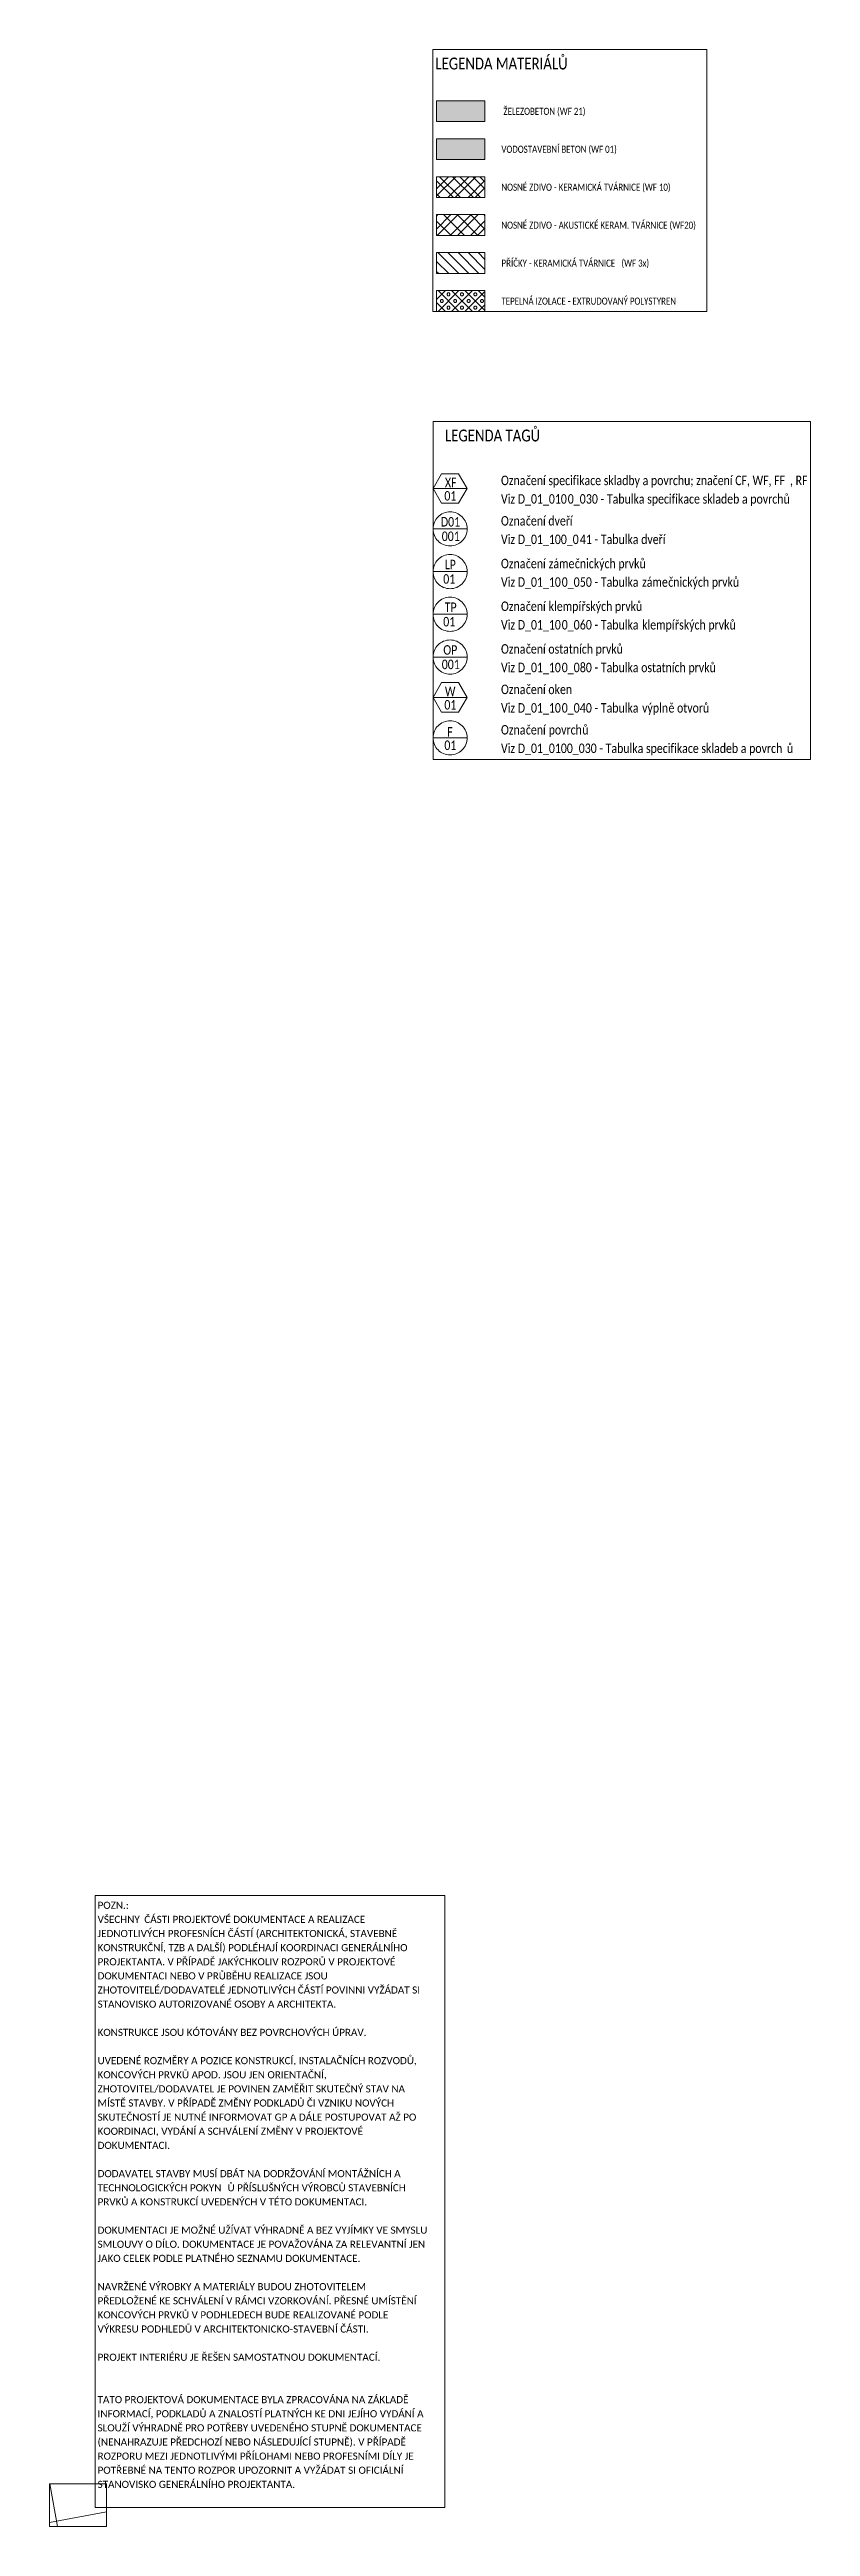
# Paper-space layout 'Layout1' of a CAD drawing. Header units: millimetres. Extents: x 0 to 160, y 0 to 522.
# The model-space entities are those that its viewports show. They can reach past a viewport. Long polylines and large blocks are cut down to what shows.
import ezdxf

# ---------------------------------------------------------------- set-up
doc = ezdxf.new("R2010")
doc.units = ezdxf.units.MM
doc.linetypes.add('HA_DashDot_10mm-S3mm', pattern=[1000, 400, -300, 0, -300])
for name, color, linetype, lineweight in [('A-____-____-DIMS', 9, 'Continuous', 5), ('A-____-____-DIMS-100', 9, 'Continuous', 5), ('A-DETL-____-THIN', 9, 'Continuous', 9), ('A-DETL-GENF-OTLN', 9, 'Continuous', 9), ('G-____-____-TEXT', 9, 'Continuous', 5), ('S-GRID-____-OTLN', 9, 'Continuous', 5)]:
    doc.layers.add(name, color=color, linetype=linetype, lineweight=lineweight)
doc.layers.add('G-____-____-NPLT', color=9, linetype='Continuous', plot=False)
doc.styles.add('Arial_2', font='arial.ttf', dxfattribs={"height": 150})
doc.styles.add('Calibri', font='calibri.ttf', dxfattribs={"width": 0.8, "height": 250})
doc.styles.add('Calibri_1', font='calibri.ttf', dxfattribs={"width": 0.8, "height": 150})
doc.styles.add('Calibri_2', font='calibri.ttf', dxfattribs={"height": 75})
doc.styles.add('Calibri_3', font='calibri.ttf', dxfattribs={"width": 0.8, "height": 100})
doc.styles.add('Calibri_4', font='calibri.ttf', dxfattribs={"width": 0.8, "height": 125})
doc.dimstyles.new('Inner_Dimensions_3', dxfattribs={"dimscale": 304.8, "dimtxt": 153.03891, "dimasz": 0.656168, "dimexe": 0.492126, "dimexo": 0.0625, "dimgap": 0.065617, "dimtad": 1, "dimdec": 0, "dimzin": 0, "dimdsep": 46, "dimtxsty": 'Arial_2', "dimblk1": 'OBLIQUE', "dimblk2": 'OBLIQUE', "dimsah": 1, "dimcen": 0.09, "dimdle": 0.492126, "dimazin": 0, "dimtfac": 1, "dimtdec": 4, "dimtix": 1, "dimtmove": 0, "dimatfit": 3, "dimfxl": 0.492126, "dimfxlon": 1, "dimtvp": 1, "dimtolj": 1, "dimtzin": 0, "dimlwd": 9, "dimlwe": 9, "dimarcsym": 2})

# ---------------------------------------------------------------- blocks, each defined once
blk = doc.blocks.new('DIMBLOCK550-1PP_GARAZ')
at = {"layer": 'A-____-____-DIMS-100', "lineweight": 9}
for p, q in [((21562.44, 2674.79), (21616.74, 2379.75)), ((21589.59, 2527.27), (21562.44, 2674.79)), ((21589.59, 2527.27), (21669.84, 2643.72)), ((-145.9, -1472.56), (21737.11, 2554.42)), ((21589.59, 2527.27), (21509.34, 2410.82)), ((-25.52, -1297.89), (28.77, -1592.94)), ((1.62, -1445.41), (-25.52, -1297.89)), ((1.62, -1445.41), (81.87, -1328.97)), ((1.62, -1445.41), (-78.63, -1561.86))]:
    blk.add_line(p, q, dxfattribs=at)
at = {"layer": 'A-____-____-DIMS-100', "color": 0, "lineweight": 9, "insert": (10473.09, 699.92), "char_height": 150, "width": 692.2068, "attachment_point": 1, "rotation": 10.42709, "line_spacing_factor": 0.941778, "style": 'Arial_2'}
blk.add_mtext('21950', dxfattribs=at)
blk = doc.blocks.new('_Oblique')
at = {"color": 0, "linetype": 'ByBlock', "lineweight": -2}
blk.add_line((-0.5, -0.5), (0.5, 0.5), dxfattribs=at)

msp = doc.modelspace()

# ---------------------------------------------------------------- hatches: boundary and pattern name
at = {"layer": 'A-DETL-GENF-OTLN'}
for points in [[(31911.65, 1755.12), (31911.65, 2195.12), (30891.65, 2195.12), (30891.65, 1755.12)], [(31911.65, 955.12), (31911.65, 1395.12), (30891.65, 1395.12), (30891.65, 955.12)]]:
    msp.add_hatch(color=254, dxfattribs=at).paths.add_polyline_path(points)
at = {"layer": 'A-DETL-GENF-OTLN', "lineweight": 5}
h = msp.add_hatch(dxfattribs=at)
h.set_pattern_fill('FP_8', style=0, pattern_type=2)
h.set_pattern_definition([(45, (28005.7, 0), (-212.132, 212.132), []), (45, (28155.7, 0), (-212.132, 212.132), []), (315, (28005.7, 0), (212.132, 212.132), []), (315, (28155.7, 0), (212.132, 212.132), [])])
h.paths.add_polyline_path([(31911.65, 155.12), (31911.65, 595.12), (30891.65, 595.12), (30891.65, 155.12)])
h = msp.add_hatch(dxfattribs=at)
h.set_pattern_fill('FP_1', style=0, pattern_type=2)
h.set_pattern_definition([(45, (28005.7, 0), (-212.132, 212.132), []), (45, (28155.7, 0), (-212.132, 212.132), []), (315, (28005.71, 0), (141.421, 141.421), [])])
h.paths.add_polyline_path([(31911.65, -644.88), (31911.65, -204.88), (30891.65, -204.88), (30891.65, -644.88)])
h = msp.add_hatch(dxfattribs=at)
h.set_pattern_fill('FP_2', style=0, pattern_type=2)
h.set_pattern_definition([(135, (28005.71, 0), (-106.066, -106.066), [])])
h.paths.add_polyline_path([(31911.65, -1444.88), (31911.65, -1004.88), (30891.65, -1004.88), (30891.65, -1444.88)])
h = msp.add_hatch(dxfattribs=at)
h.set_pattern_fill('FP_9', style=0, pattern_type=2)
h.set_pattern_definition([(45, (28076.43, 0), (-141.421, 141.421), []), (0, (28301.77, 66.24), (141.421, 141.421), [25, -257.843]), (45, (28326.77, 66.24), (-141.421, 141.421), [25, -175]), (90, (28344.45, 83.92), (-141.421, 141.421), [25, -257.843]), (135, (28344.45, 108.92), (-141.421, -141.421), [25, -175]), (0, (28301.77, 126.6), (141.421, 141.421), [25, -257.843]), (45, (28284.1, 108.92), (-141.421, 141.421), [25, -175]), (90, (28284.09, 83.92), (-141.421, 141.421), [25, -257.843]), (135, (28301.77, 66.24), (-141.421, -141.421), [25, -175]), (135, (28269.27, 0), (-141.421, -141.421), [])])
h.paths.add_polyline_path([(31911.65, -2244.88), (31911.65, -1804.88), (30891.65, -1804.88), (30891.65, -2244.88)])

# ---------------------------------------------------------------- linework, layer by layer
at = {"layer": 'A-DETL-____-THIN'}
for p, q in [((31911.65, 2195.12), (30891.65, 2195.12)), ((30891.65, 2195.12), (30891.65, 1755.12)), ((31911.65, 1755.12), (31911.65, 2195.12)), ((41122.96, 1950.55), (41032.96, 1794.67)), ((41122.96, 1950.55), (41302.96, 1950.55)), ((41302.96, 1950.55), (41392.96, 1794.67)), ((41392.96, 1794.67), (41032.96, 1794.67)), ((41122.96, 1638.78), (41032.96, 1794.67)), ((41302.96, 1638.78), (41392.96, 1794.67)), ((30891.65, 1755.12), (31911.65, 1755.12)), ((41122.96, 1638.78), (41302.96, 1638.78)), ((31911.65, 1395.12), (30891.65, 1395.12)), ((30891.65, 1395.12), (30891.65, 955.12)), ((31911.65, 955.12), (31911.65, 1395.12)), ((41392.96, 1368.78), (41032.96, 1368.78)), ((30891.65, 955.12), (31911.65, 955.12)), ((41392.96, 918.78), (41032.96, 918.78)), ((31911.65, 595.12), (30891.65, 595.12)), ((30891.65, 595.12), (30891.65, 155.12)), ((31911.65, 155.12), (31911.65, 595.12)), ((41392.96, 468.78), (41032.96, 468.78)), ((30891.65, 155.12), (31911.65, 155.12)), ((41392.96, 18.78), (41032.96, 18.78)), ((31911.65, -204.88), (30891.65, -204.88)), ((30891.65, -204.88), (30891.65, -644.88)), ((31911.65, -644.88), (31911.65, -204.88)), ((41122.96, -251.22), (41032.96, -407.1)), ((41122.96, -251.22), (41302.96, -251.22)), ((41302.96, -251.22), (41392.96, -407.1)), ((41392.96, -407.1), (41032.96, -407.1)), ((41122.96, -562.98), (41032.96, -407.1)), ((41302.96, -562.98), (41392.96, -407.1)), ((41122.96, -562.98), (41302.96, -562.98)), ((30891.65, -644.88), (31911.65, -644.88)), ((41392.96, -832.98), (41032.96, -832.98)), ((31911.65, -1004.88), (30891.65, -1004.88)), ((30891.65, -1004.88), (30891.65, -1444.88)), ((31911.65, -1444.88), (31911.65, -1004.88)), ((30891.65, -1444.88), (31911.65, -1444.88)), ((31911.65, -1804.88), (30891.65, -1804.88)), ((30891.65, -1804.88), (30891.65, -2244.88)), ((31911.65, -2244.88), (31911.65, -1804.88)), ((30891.65, -2244.88), (31911.65, -2244.88))]:
    msp.add_line(p, q, dxfattribs=at)
for centre in [(41212.96, 1368.78), (41212.96, 918.78), (41212.96, 468.78), (41212.96, 18.78), (41212.96, -832.98)]:
    msp.add_circle(centre, 180, dxfattribs=at)
at = {"layer": 'S-GRID-____-OTLN', "linetype": 'HA_DashDot_10mm-S3mm', "lineweight": 9}
for p, q in [((45.72, -248.46), (-2313.52, 12571.9)), ((24241.24, 4460.95), (-1554.06, -285.98))]:
    msp.add_line(p, q, dxfattribs=at)

# ---------------------------------------------------------------- texts
at = {"layer": 'G-____-____-TEXT', "color": 7, "lineweight": 9, "attachment_point": 1}
for s, insert, char_height, width, style in [('POZN.: ', (36977.39, 4523.23), 75, 448.945, 'Calibri_2'), ('VŠECHNY ', (36977.39, 4374.41), 75, 597.2572, 'Calibri_2'), ('ČÁSTI PROJEKTOVÉ DOKUMENTACE A REALIZACE ', (37470.17, 4374.41), 75, 2978.2691, 'Calibri_2'), ('JEDNOTLIVÝCH PROFESNÍCH ČÁSTÍ (ARCHITEKTONICKÁ, STAVEBNĚ ', (36977.39, 4225.58), 75, 4028.4797, 'Calibri_2'), ('KONSTRUKČNÍ, TZB A DALŠÍ) PODLÉHAJÍ KOORDINACI GENERÁLNÍHO ', (36977.39, 4076.75), 75, 4164.7666, 'Calibri_2'), ('PROJEKTANTA. V\xa0PŘÍPADĚ JAKÝCHKOLIV ROZPORŮ V\xa0PROJEKTOVÉ ', (36977.39, 3927.92), 75, 4004.4291, 'Calibri_2'), ('DOKUMENTACI NEBO V\xa0PRŮBĚHU REALIZACE JSOU ', (36977.39, 3779.09), 75, 3106.5391, 'Calibri_2'), ('ZHOTOVITELÉ/DODAVATELÉ JEDNOTLIVÝCH ČÁSTÍ POVINNI VYŽÁDAT SI ', (36977.39, 3630.27), 75, 4337.1294, 'Calibri_2'), ('STANOVISKO AUTORIZOVANÉ OSOBY A ARCHITEKTA.', (36977.39, 3481.44), 75, 3178.6909, 'Calibri_2'), ('KONSTRUKCE JSOU KÓTOVÁNY BEZ POVRCHOVÝCH ÚPRAV. ', (36977.39, 3183.78), 75, 3627.6359, 'Calibri_2'), ('Ů', (33453.79, 3104.74), 250, 243.713, 'Calibri'), ('LEGENDA MATERIÁL', (30866.17, 3104.74), 250, 3136.2015, 'Calibri'), ('UVEDENÉ ROZMĚRY A POZICE KONSTRUKCÍ, INSTALAČNÍCH ROZVODŮ, ', (36977.39, 2886.13), 75, 4293.0366, 'Calibri_2'), ('KONCOVÝCH PRVKŮ APOD. JSOU JEN ORIENTAČNÍ, ', (36977.39, 2737.3), 75, 3094.5138, 'Calibri_2'), ('ZHOTOVITEL/DODAVATEL JE POVINEN ZAMĚŘIT SKUTEČNÝ STAV NA ', (36977.39, 2588.47), 75, 4132.6991, 'Calibri_2'), ('MÍSTĚ STAVBY. V PŘÍPADĚ ZMĚNY PODKLADŮ ČI VZNIKU NOVÝCH ', (36977.39, 2439.64), 75, 3980.3784, 'Calibri_2'), ('Ů', (42060.94, 2415.37), 125, 121.8565, 'Calibri_4'), ('LEGENDA TAG', (41158.71, 2415.37), 125, 1093.5017, 'Calibri_4'), ('SKUTEČNOSTÍ JE NUTNÉ INFORMOVAT GP A DÁLE POSTUPOVAT AŽ PO ', (36977.39, 2290.81), 75, 4285.0197, 'Calibri_2'), ('KOORDINACI, VYDÁNÍ A SCHVÁLENÍ ZMĚNY V PROJEKTOVÉ ', (36977.39, 2141.98), 75, 3571.5178, 'Calibri_2'), (' ŽELEZOBETON (WF 21)', (32258.1, 2047.97), 150, 2244.725, 'Calibri_1'), ('DOKUMENTACI.', (36977.39, 1993.16), 75, 970.0419, 'Calibri_2'), ('čení specifikace skladby a povrchu; značení CF, WF, FF', (42011.1, 1929.77), 100, 3373.501, 'Calibri_3'), ('Ozna', (41749.16, 1929.77), 100, 317.4683, 'Calibri_3'), (', RF', (44794.52, 1929.77), 100, 227.6792, 'Calibri_3'), ('XF', (41158.3, 1907.64), 100, 150.7173, 'Calibri_3'), ('01', (41152.31, 1767.12), 100, 153.924, 'Calibri_3'), ('Viz D_01_010', (41749.16, 1734.64), 100, 852.9955, 'Calibri_3'), (' - Tabulka specifikace skladeb a povrchů', (42770.46, 1734.64), 100, 2494.8515, 'Calibri_3'), ('0', (42452.96, 1734.64), 100, 76.962, 'Calibri_3'), ('_0', (42516.46, 1734.64), 100, 153.924, 'Calibri_3'), ('30', (42643.46, 1734.64), 100, 153.924, 'Calibri_3'), ('DODAVATEL STAVBY MUSÍ DBÁT NA DODRŽOVÁNÍ MONTÁŽNÍCH A ', (36977.39, 1695.5), 75, 4072.5725, 'Calibri_2'), ('TECHNOLOGICKÝCH POKYN', (36977.39, 1546.67), 75, 1659.4931, 'Calibri_2'), ('Ů PŘÍSLUŠNÝCH VÝROBCŮ STAVEBNÍCH ', (38346.61, 1546.67), 75, 2413.0794, 'Calibri_2'), ('čení dveří', (42011.1, 1503.89), 100, 609.2825, 'Calibri_3'), ('Ozna', (41749.16, 1503.89), 100, 317.4683, 'Calibri_3'), ('D01', (41115.52, 1493.45), 100, 250.1265, 'Calibri_3'), ('PRVKŮ A KONSTRUKCÍ UVEDENÝCH V TÉTO DOKUMENTACI.', (36977.39, 1397.84), 75, 3599.5769, 'Calibri_2'), ('001', (41125.26, 1341.24), 100, 230.886, 'Calibri_3'), ('Viz D_01_100_0', (41749.16, 1308.76), 100, 1006.9195, 'Calibri_3'), ('1 - Tabulka dveří', (42643.46, 1308.76), 100, 1035.7803, 'Calibri_3'), ('4', (42579.96, 1308.76), 100, 76.962, 'Calibri_3'), ('VODOSTAVEBNÍ BETON (WF 01)', (32258.1, 1247.97), 150, 3084.8935, 'Calibri_1'), ('DOKUMENTACI JE MOŽNÉ UŽÍVAT VÝHRADNĚ A BEZ VYJÍMKY VE SMYSLU ', (36977.39, 1100.19), 75, 4401.2644, 'Calibri_2'), ('čení ', (42011.1, 1053.89), 100, 291.8143, 'Calibri_3'), ('záme', (42251.87, 1053.89), 100, 333.502, 'Calibri_3'), ('čnických prvků', (42527.04, 1053.89), 100, 920.3373, 'Calibri_3'), ('Ozna', (41749.16, 1053.89), 100, 317.4683, 'Calibri_3'), ('LP', (41156.28, 1043.45), 100, 144.3038, 'Calibri_3'), ('SMLOUVY O DÍLO. DOKUMENTACE JE POVAŽOVÁNA ZA RELEVANTNÍ JEN ', (36977.39, 951.36), 75, 4401.2644, 'Calibri_2'), ('01', (41140.26, 891.24), 100, 153.924, 'Calibri_3'), ('Viz D_01_10', (41749.16, 858.76), 100, 776.0335, 'Calibri_3'), (' - Tabulka ', (42706.96, 858.76), 100, 641.35, 'Calibri_3'), ('záme', (43236.12, 858.76), 100, 333.502, 'Calibri_3'), ('čnických prvků', (43511.29, 858.76), 100, 920.3373, 'Calibri_3'), ('0', (42389.46, 858.76), 100, 76.962, 'Calibri_3'), ('_0', (42452.96, 858.76), 100, 153.924, 'Calibri_3'), ('50', (42579.96, 858.76), 100, 153.924, 'Calibri_3'), ('JAKO CELEK PODLE PLATNÉHO SEZNAMU DOKUMENTACE.', (36977.39, 802.53), 75, 3515.3997, 'Calibri_2'), ('řských prvků', (42598.48, 603.89), 100, 792.0673, 'Calibri_3'), ('čení ', (42011.1, 603.89), 100, 291.8143, 'Calibri_3'), ('klempí', (42251.87, 603.89), 100, 420.0842, 'Calibri_3'), ('Ozna', (41749.16, 603.89), 100, 317.4683, 'Calibri_3'), ('TP', (41156.28, 593.45), 100, 153.924, 'Calibri_3'), ('NAVRŽENÉ VÝROBKY A MATERIÁLY BUDOU ZHOTOVITELEM ', (36977.39, 504.88), 75, 3615.6106, 'Calibri_2'), ('NOSNÉ ZDIVO - KERAMICKÁ TVÁRNICE (WF 10)', (32258.1, 447.97), 150, 4502.277, 'Calibri_1'), ('01', (41140.26, 441.24), 100, 153.924, 'Calibri_3'), ('řských prvků', (43582.73, 408.76), 100, 792.0673, 'Calibri_3'), ('Viz D_01_10', (41749.16, 408.76), 100, 776.0335, 'Calibri_3'), ('60', (42579.96, 408.76), 100, 153.924, 'Calibri_3'), (' - Tabulka ', (42706.96, 408.76), 100, 641.35, 'Calibri_3'), ('klempí', (43236.12, 408.76), 100, 420.0842, 'Calibri_3'), ('0', (42389.46, 408.76), 100, 76.962, 'Calibri_3'), ('_0', (42452.96, 408.76), 100, 153.924, 'Calibri_3'), ('PŘEDLOŽENÉ KE SCHVÁLENÍ V RÁMCI VZORKOVÁNÍ. PŘESNÉ UMÍSTĚNÍ ', (36977.39, 356.05), 75, 4285.0197, 'Calibri_2'), ('KONCOVÝCH PRVKŮ V PODHLEDECH BUDE REALIZOVANÉ PODLE ', (36977.39, 207.22), 75, 3924.2603, 'Calibri_2'), ('čení ostatních prvků', (42011.1, 153.89), 100, 1260.2528, 'Calibri_3'), ('Ozna', (41749.16, 153.89), 100, 317.4683, 'Calibri_3'), ('OP', (41141.28, 143.45), 100, 182.7848, 'Calibri_3'), ('VÝKRESU PODHLEDŮ V ARCHITEKTONICKO-STAVEBNÍ ČÁSTI. ', (36977.39, 58.39), 75, 3647.6781, 'Calibri_2'), ('001', (41125.26, -8.76), 100, 230.886, 'Calibri_3'), ('Viz D_01_10', (41749.16, -41.24), 100, 776.0335, 'Calibri_3'), ('80', (42579.96, -41.24), 100, 153.924, 'Calibri_3'), (' - Tabulka ostatních prvků', (42706.96, -41.24), 100, 1609.7885, 'Calibri_3'), ('0', (42389.46, -41.24), 100, 76.962, 'Calibri_3'), ('_0', (42452.96, -41.24), 100, 153.924, 'Calibri_3'), ('PROJEKT INTERIÉRU JE ŘEŠEN SAMOSTATNOU DOKUMENTACÍ.', (36977.39, -239.27), 75, 3775.9481, 'Calibri_2'), ('čení oken', (42011.1, -271.99), 100, 599.6623, 'Calibri_3'), ('Ozna', (41749.16, -271.99), 100, 317.4683, 'Calibri_3'), ('W', (41158.3, -294.13), 100, 137.8903, 'Calibri_3'), ('NOSNÉ ZDIVO - AKUSTICKÉ KERAM. TVÁRNICE (WF20)', (32258.1, -352.03), 150, 5175.6945, 'Calibri_1'), ('01', (41152.31, -434.65), 100, 153.924, 'Calibri_3'), (' - Tabulka ', (42706.96, -467.12), 100, 641.35, 'Calibri_3'), ('výpln', (43236.12, -467.12), 100, 336.7088, 'Calibri_3'), ('ě otvorů', (43513.94, -467.12), 100, 529.1137, 'Calibri_3'), ('Viz D_01_10', (41749.16, -467.12), 100, 776.0335, 'Calibri_3'), ('0', (42389.46, -467.12), 100, 76.962, 'Calibri_3'), ('_0', (42452.96, -467.12), 100, 153.924, 'Calibri_3'), ('40', (42579.96, -467.12), 100, 153.924, 'Calibri_3'), ('TATO PROJEKTOVÁ DOKUMENTACE BYLA ZPRACOVÁNA NA ZÁKLADĚ ', (36977.39, -685.75), 75, 4176.7919, 'Calibri_2'), ('ů', (42606.41, -697.88), 100, 80.1688, 'Calibri_3'), ('čení ', (42011.1, -697.88), 100, 291.8143, 'Calibri_3'), ('povrch', (42251.87, -697.88), 100, 429.7045, 'Calibri_3'), ('Ozna', (41749.16, -697.88), 100, 317.4683, 'Calibri_3'), ('F', (41183.3, -720.01), 100, 70.5485, 'Calibri_3'), ('INFORMACÍ, PODKLADŮ A ZNALOSTÍ PLATNÝCH KE DNI JEJÍHO VYDÁNÍ A ', (36977.39, -834.58), 75, 4377.2137, 'Calibri_2'), ('01', (41152.31, -860.53), 100, 153.924, 'Calibri_3'), ('ů', (44762.77, -893.01), 100, 80.1688, 'Calibri_3'), ('Viz D_01_0100_030 - Tabulka specifikace skladeb a povrch', (41749.16, -893.01), 100, 3652.4882, 'Calibri_3'), ('SLOUŽÍ VÝHRADNĚ PRO POTŘEBY UVEDENÉHO STUPNĚ DOKUMENTACE ', (36977.39, -983.41), 75, 4369.1969, 'Calibri_2'), ('ŘÍČKY - KERAMICKÁ TVÁRNICE', (32358.64, -1152.03), 150, 2892.4885, 'Calibri_1'), ('(NENAHRAZUJE PŘEDCHOZÍ NEBO NÁSLEDUJÍCÍ STUPNĚ). V PŘÍPADĚ ', (36977.39, -1132.23), 75, 4140.7159, 'Calibri_2'), (' (WF 3x)', (34745.18, -1152.03), 150, 788.8605, 'Calibri_1'), ('P', (32258.1, -1152.03), 150, 121.8565, 'Calibri_1'), ('ROZPORU MEZI JEDNOTLIVÝMI PŘÍLOHAMI NEBO PROFESNÍMI DÍLY JE ', (36977.39, -1281.06), 75, 4256.9606, 'Calibri_2'), ('POTŘEBNÉ NA TENTO ROZPOR UPOZORNIT A VYŽÁDAT SI OFICIÁLNÍ ', (36977.39, -1429.89), 75, 4108.6484, 'Calibri_2'), ('STANOVISKO GENERÁLNÍHO PROJEKTANTA.', (36977.39, -1578.72), 75, 2633.5434, 'Calibri_2'), ('TEPELNÁ IZOLACE - EXTRUDOVANÝ POLYSTYREN', (32258.1, -1952.03), 150, 4662.6145, 'Calibri_1')]:
    msp.add_mtext(s, dxfattribs=dict(at, insert=insert, char_height=char_height, width=width, style=style))

# ---------------------------------------------------------------- dimensions: what is measured, and where the dimension line sits
at = {"layer": 'A-____-____-DIMS', "lineweight": 9}
dim = msp.add_linear_dim(base=(21589.59, 2527.27), p1=(-25.52, -1297.89), p2=(21562.44, 2674.79), angle=10.42709, dimstyle='Inner_Dimensions_3', override={"dimpost": '<>', "dimfxl": 21950.45763}, dxfattribs=at)
dim.commit()
dim.dimension.update_dxf_attribs({"geometry": 'DIMBLOCK550-1PP_GARAZ', "text_midpoint": (10778.13, 635.92)})

psp = doc.layouts.get("Layout1")

# ---------------------------------------------------------------- viewports
at = {"layer": '0'}
psp.add_viewport(center=(6, 4.5), size=(12, 9), view_center_point=(6, 4.5), view_height=12, dxfattribs=at)
at = {"layer": 'G-____-____-NPLT'}
for center, size, view_center_point, view_height, status in [((109.65, 494.38), (57.68, 55.2003), (33700.13, 515.14), 5520.0269, 3), ((120.59, 407.98), (79.54, 71.2265), (43021.56, 719.92), 3561.3257, 5), ((46.45, 68.48), (73.66, 128.99), (38793.81, 1364.24), 6449.5, 4)]:
    psp.add_viewport(center=center, size=size, view_center_point=view_center_point, view_height=view_height, status=status, dxfattribs=at)

doc.saveas('drawing.dxf')
